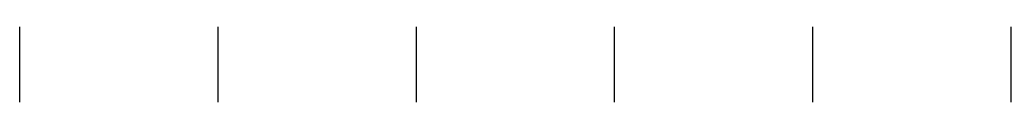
# Model space of a CAD drawing. Header units: millimetres. Extents: x 0 to 40, y -112 to 70.
# Drawn here: x 3.4 to 36.4, y -112.5 to -110 of the extents above.
import ezdxf

# ---------------------------------------------------------------- set-up
doc = ezdxf.new("R2010")
doc.units = ezdxf.units.MM
doc.layers.add('Al Foil', color=2, linetype='Continuous')

msp = doc.modelspace()

# ---------------------------------------------------------------- linework, layer by layer
at = {"layer": 'Al Foil'}
for p, q in [((3.4, -112.5), (3.4, -110)), ((10, -112.5), (10, -110)), ((16.6, -112.5), (16.6, -110)), ((23.2, -112.5), (23.2, -110)), ((29.8, -112.5), (29.8, -110)), ((36.4, -112.5), (36.4, -110))]:
    msp.add_line(p, q, dxfattribs=at)

doc.saveas('drawing.dxf')
